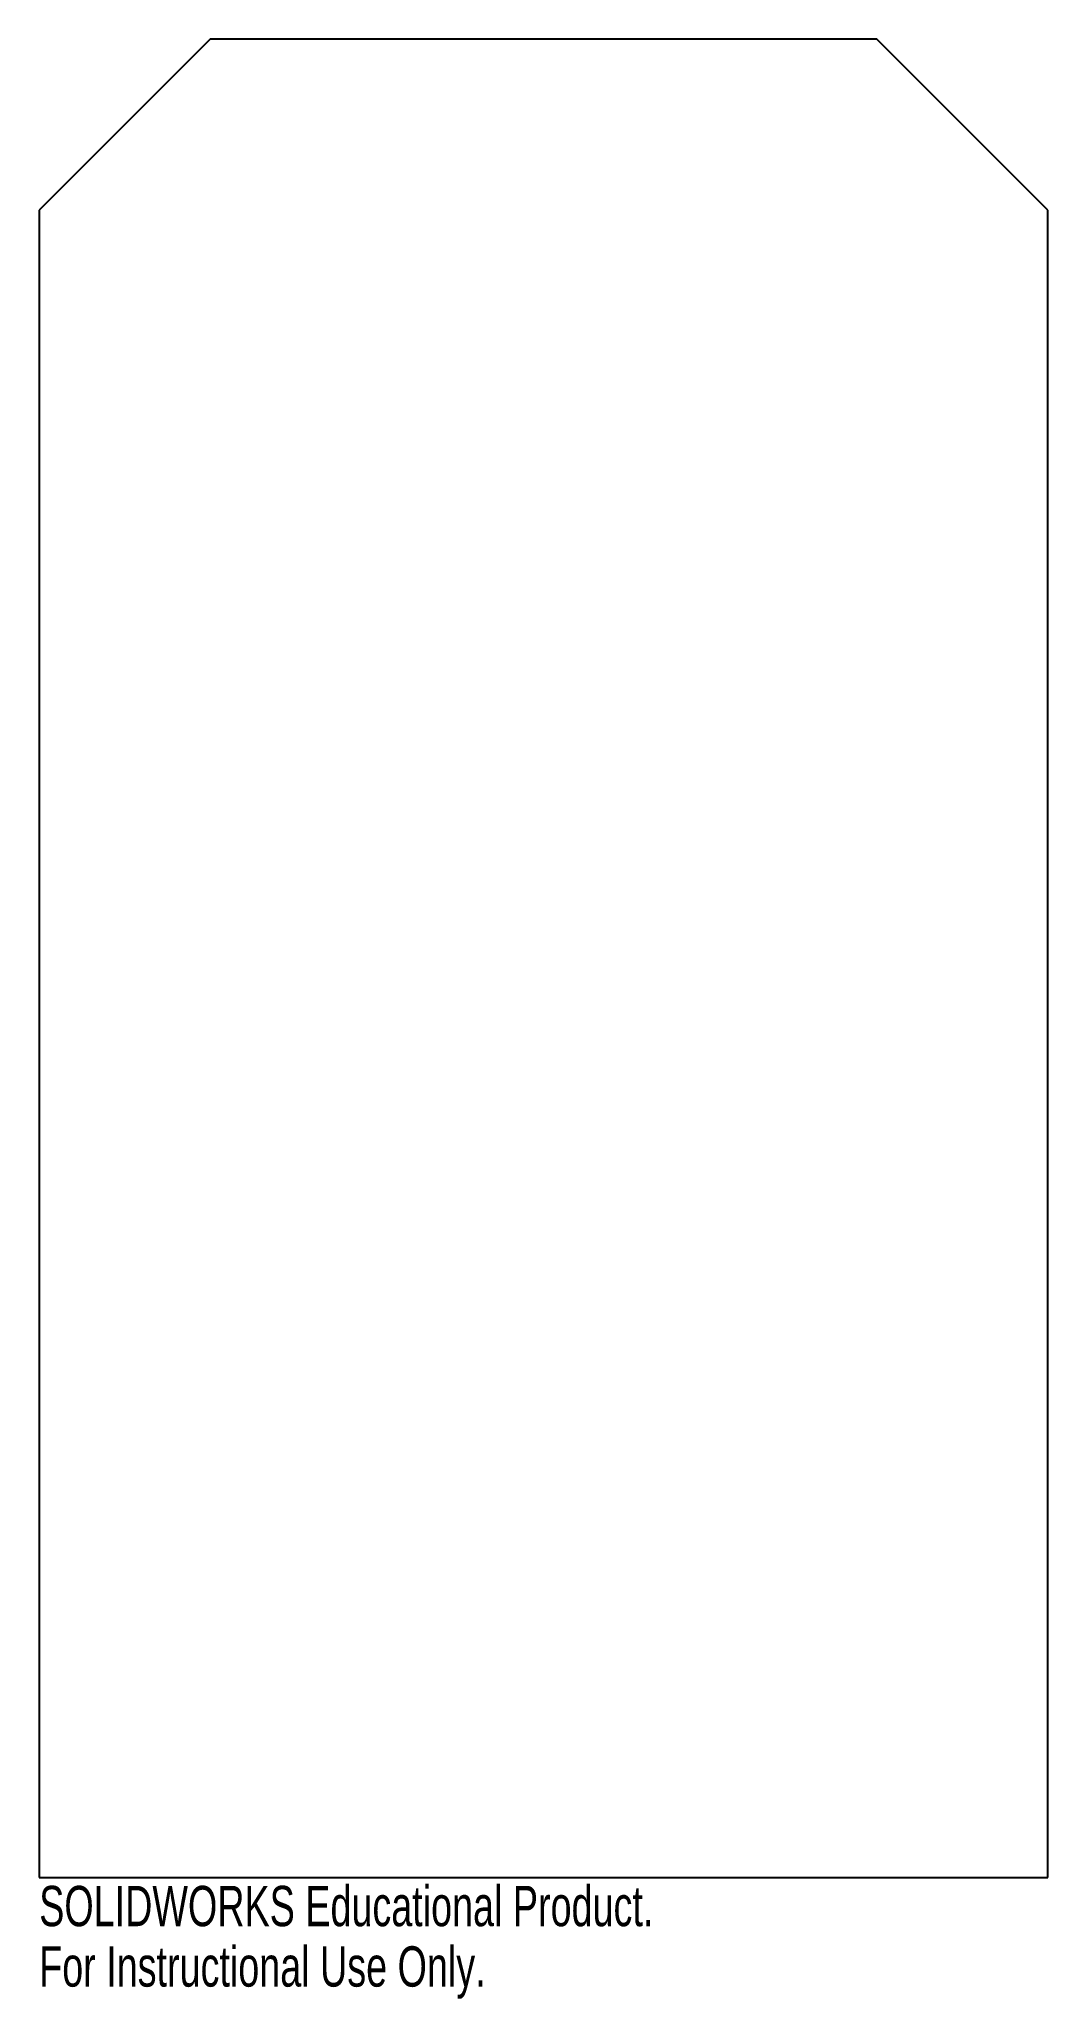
# Model space of a CAD drawing. Header units: millimetres. Extents: x -58 to 63, y -332 to -97.
import ezdxf

# ---------------------------------------------------------------- set-up
doc = ezdxf.new("R2010")
doc.units = ezdxf.units.MM
doc.styles.add('SLDTEXTSTYLE0', font='TXT', dxfattribs={"width": 0.7})

msp = doc.modelspace()

# ---------------------------------------------------------------- linework, layer by layer
at = {"color": 7, "linetype": 'Continuous', "lineweight": 25}
for p, q in [((-37.78, -97.13), (-58.28, -117.63)), ((42.22, -97.13), (-37.78, -97.13)), ((62.73, -117.63), (42.22, -97.13)), ((-58.28, -117.63), (-58.28, -317.63)), ((62.73, -317.63), (62.73, -117.63)), ((-58.28, -317.63), (62.73, -317.63))]:
    msp.add_line(p, q, dxfattribs=at)

# ---------------------------------------------------------------- texts
at = {"color": 7, "linetype": 'Continuous', "char_height": 4.8336, "attachment_point": 1, "style": 'SLDTEXTSTYLE0'}
for s, insert in [('SOLIDWORKS Educational Product.', (-58.28, -318.65)), ('For Instructional Use Only.', (-58.28, -325.9))]:
    msp.add_mtext(s, dxfattribs=dict(at, insert=insert))

doc.saveas('drawing.dxf')
